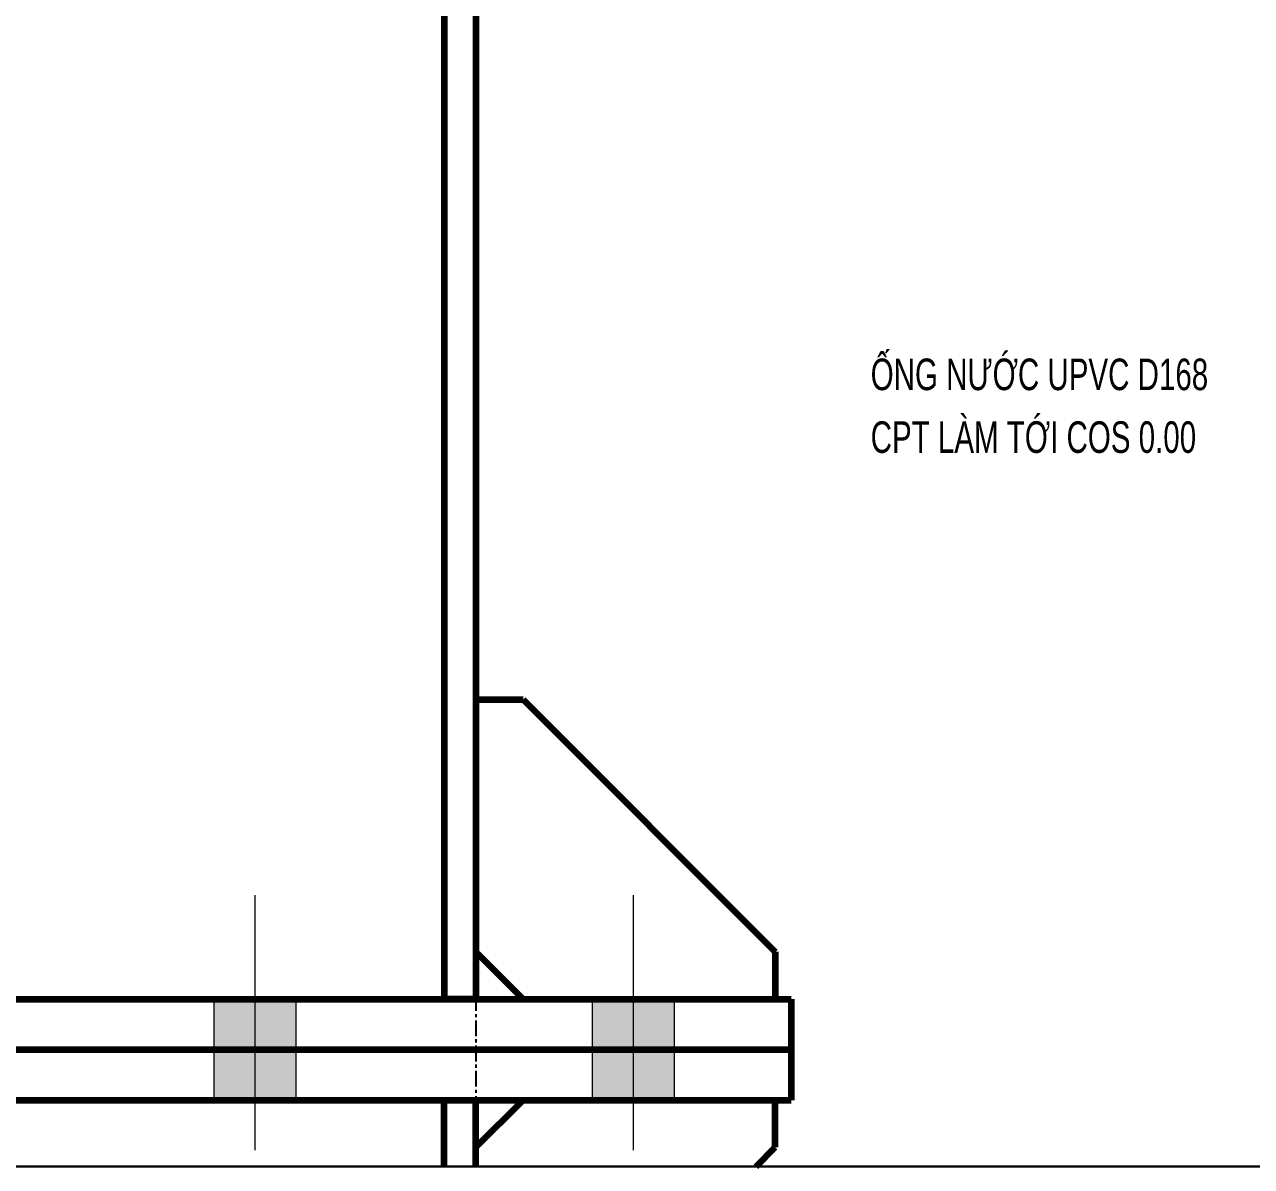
# Model space of a CAD drawing. Header units: inches. Extents: x 2 to 32666, y -5537 to 22.
# Drawn here: x 18540.8 to 18638.1, y -4066.9 to -3976.4 of the extents above; entities that cross this region are included whole.
import ezdxf
from ezdxf.enums import TextEntityAlignment as Align

# ---------------------------------------------------------------- set-up
doc = ezdxf.new("R2010")
doc.units = ezdxf.units.IN
doc.header["$MEASUREMENT"] = 0
doc.linetypes.add('CENTER', pattern=[2, 1.25, -0.25, 0.25, -0.25])
for name, color, linetype in [('2', 2, 'Continuous'), ('3', 3, 'Continuous'), ('7', 7, 'Continuous'), ('DIM', 8, 'Continuous'), ('Tim truc', 8, 'Continuous')]:
    doc.layers.add(name, color=color, linetype=linetype)
doc.layers.add('Cover text', color=7, linetype='Continuous', true_color=0x52370f)
doc.styles.add('ST1H', font='vnshxh.shx', dxfattribs={"width": 0.7})
doc.styles.add('TIEU DE', font='Vharialn.ttf')

# ---------------------------------------------------------------- blocks, each defined once
blk = doc.blocks.new('kt kien truc 1')
at = {"layer": '7', "color": 147, "linetype": 'Continuous'}
blk.add_lwpolyline([(12.331, 57.61), (581.669, 57.61), (581.669, 409.19), (12.331, 409.19)], close=True, dxfattribs=at)
at = {"layer": 'Cover text', "ltscale": 0.5, "style": 'TIEU DE'}
for tag, p in [('STT', (555.048, 15.579)), ('TENBANVE', (45.93, 14.603))]:
    blk.add_attdef(tag, text='', height=2, dxfattribs=at).set_placement(p, align=Align.MIDDLE_CENTER)

msp = doc.modelspace()

# ---------------------------------------------------------------- hatches: boundary and pattern name
at = {"layer": '2'}
for points in [[(18555.8693, -4057.6483), (18555.8693, -4053.6483), (18562.3693, -4053.6483), (18562.3693, -4057.6483)], [(18585.8693, -4057.6484), (18585.8693, -4053.6484), (18592.3693, -4053.6484), (18592.3693, -4057.6484)], [(18555.8693, -4061.6483), (18555.8693, -4057.6483), (18562.3693, -4057.6483), (18562.3693, -4061.6483)], [(18585.8693, -4061.6484), (18585.8693, -4057.6484), (18592.3693, -4057.6484), (18592.3693, -4061.6484)]]:
    msp.add_hatch(color=256, dxfattribs=at).paths.add_polyline_path(points, flags=17)

# ---------------------------------------------------------------- linework, layer by layer
at = {"layer": '2', "lineweight": 100}
for p, q in [((18574.1195, -3864.1084), (18574.1193, -4053.6484)), ((18576.6195, -3864.1084), (18576.6193, -4053.6484)), ((18576.6193, -4029.8984), (18580.3693, -4029.8984)), ((18580.3693, -4029.8984), (18600.3693, -4049.8984)), ((18580.3693, -4053.6484), (18576.6193, -4049.8984)), ((18600.3693, -4049.8984), (18600.3693, -4053.6484)), ((18442.1005, -4053.6483), (18601.6193, -4053.6484)), ((18576.6193, -4053.6484), (18574.1193, -4053.6484)), ((18601.6193, -4053.6484), (18601.6193, -4057.6484)), ((18442.1005, -4057.6483), (18601.6193, -4057.6484)), ((18442.1005, -4057.6483), (18601.6193, -4057.6484)), ((18601.6193, -4057.6484), (18601.6193, -4061.6484)), ((18442.1005, -4061.6483), (18601.6193, -4061.6484)), ((18574.1193, -4061.6484), (18576.6193, -4061.6484)), ((18574.1193, -4066.9148), (18574.1193, -4061.6484)), ((18576.6193, -4065.3984), (18580.3693, -4061.6484)), ((18576.6193, -4066.9148), (18576.6193, -4061.6484)), ((18600.3693, -4065.3984), (18600.3693, -4061.6484)), ((18598.8529, -4066.9148), (18600.3693, -4065.3984))]:
    msp.add_line(p, q, dxfattribs=at)
at = {"layer": '2', "lineweight": 0}
for p, q in [((18559.1193, -4065.6233), (18559.1193, -4045.3983)), ((18559.1193, -4065.6233), (18559.1193, -4045.3983)), ((18589.1193, -4065.6234), (18589.1193, -4045.3984)), ((18589.1193, -4065.6234), (18589.1193, -4045.3984)), ((18555.8693, -4057.6483), (18555.8693, -4053.6483)), ((18555.8693, -4057.6483), (18555.8693, -4053.6483)), ((18562.3693, -4057.6483), (18562.3693, -4053.6483)), ((18562.3693, -4057.6483), (18562.3693, -4053.6483)), ((18585.8693, -4057.6484), (18585.8693, -4053.6484)), ((18585.8693, -4057.6484), (18585.8693, -4053.6484)), ((18592.3693, -4057.6484), (18592.3693, -4053.6484)), ((18592.3693, -4057.6484), (18592.3693, -4053.6484)), ((18555.8693, -4061.6483), (18555.8693, -4057.6483)), ((18555.8693, -4061.6483), (18555.8693, -4057.6483)), ((18562.3693, -4061.6483), (18562.3693, -4057.6483)), ((18562.3693, -4061.6483), (18562.3693, -4057.6483)), ((18585.8693, -4061.6484), (18585.8693, -4057.6484)), ((18585.8693, -4061.6484), (18585.8693, -4057.6484)), ((18592.3693, -4061.6484), (18592.3693, -4057.6484)), ((18592.3693, -4061.6484), (18592.3693, -4057.6484))]:
    msp.add_line(p, q, dxfattribs=at)
at = {"layer": 'DIM'}
msp.add_lwpolyline([(18442.1005, -3715.3349), (19011.4384, -3715.3349), (19011.4384, -4066.9148), (18442.1005, -4066.9148)], close=True, dxfattribs=at)
at = {"layer": 'Tim truc', "linetype": 'CENTER'}
msp.add_line((18576.6195, -3715.3349), (18576.6195, -4066.9148), dxfattribs=at)

# ---------------------------------------------------------------- block references
at = {"layer": '3'}
msp.add_blockref('kt kien truc 1', (18429.7695, -4124.5249), dxfattribs=at)

# ---------------------------------------------------------------- texts
at = {"layer": '3', "style": 'ST1H', "width": 0.7}
for s, p in [('èNG N¦íC UPVC D168', (18607.9343, -4005.3725)), ('CPT LµM TíI COS 0.00', (18607.9343, -4010.3469))]:
    msp.add_text(s, height=2.5, dxfattribs=at).set_placement(p)

doc.saveas('drawing.dxf')
